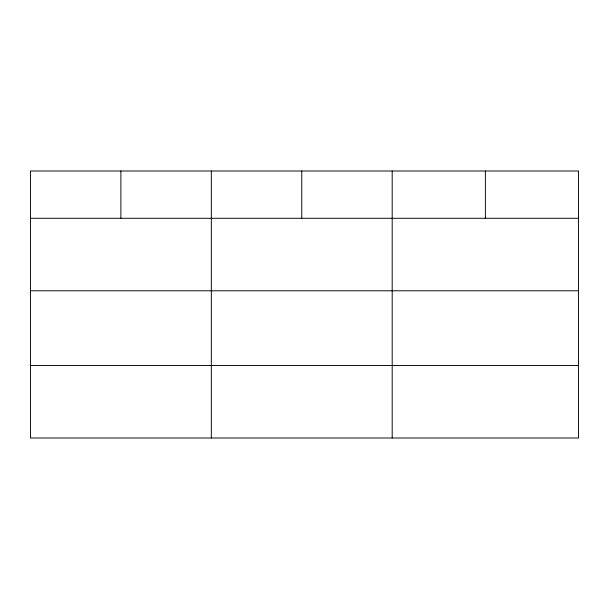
<?xml version="1.0" encoding="UTF-8"?>
<svg xmlns="http://www.w3.org/2000/svg" width="609" height="609" viewBox="0 0 609 609"><rect width="100%" height="100%" fill="white"/><g stroke="black" fill="none" stroke-linecap="round" stroke-linejoin="round"><path stroke-width="0.91" d="M578.55 290.798L578.55 171L30.45 171L30.45 438L578.55 438L578.55 290.798L30.45 290.798M30.45 218.288L578.55 218.288M30.45 365.491L578.55 365.491M485.373 171L485.373 218.288M392.196 171L392.196 438M301.76 171L301.76 218.288M211.323 171L211.323 438M120.887 171L120.887 218.288"/></g></svg>
